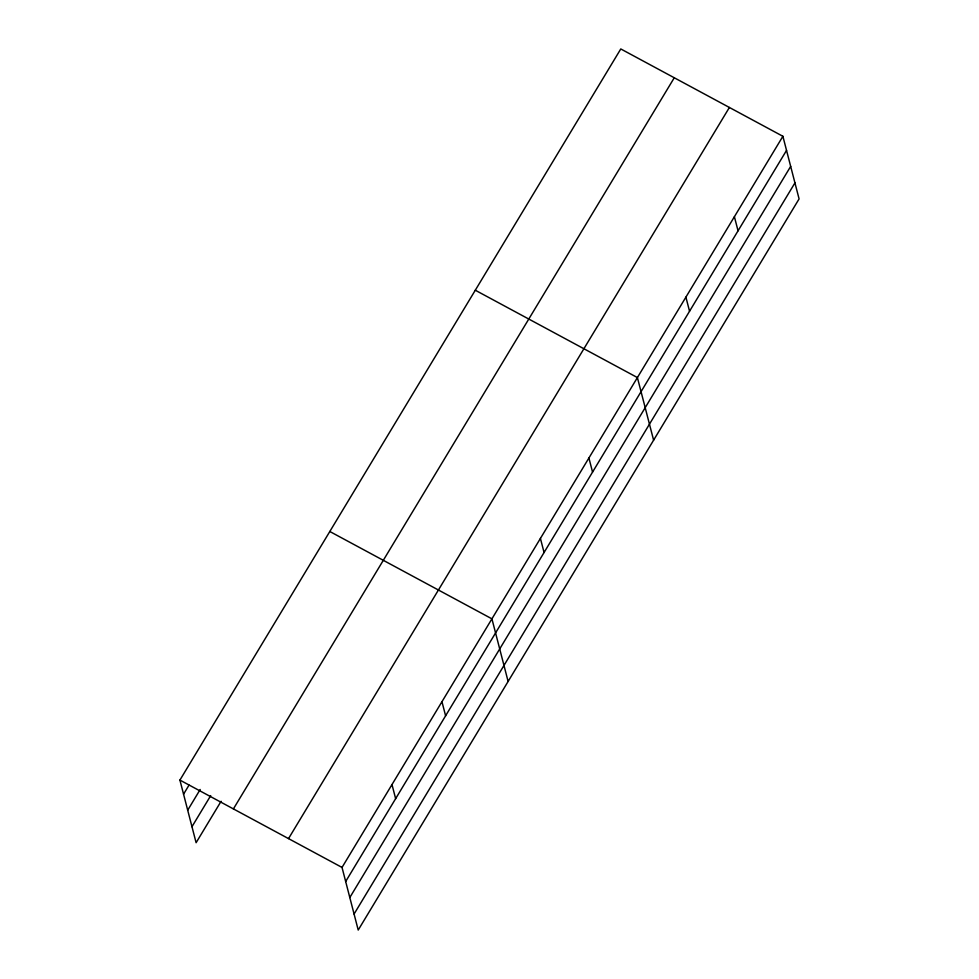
<?xml version="1.0" encoding="UTF-8"?>
<svg xmlns="http://www.w3.org/2000/svg" width="979" height="979" viewBox="0 0 979 979"><rect width="100%" height="100%" fill="white"/><g stroke="black" fill="none" stroke-linecap="round" stroke-linejoin="round"><path stroke-width="1.47" d="M221.095 801.287L196.106 842.711L179.916 780.092L620.784 48.95L782.894 136.289L799.084 198.908L358.216 930.05L342.026 867.431L782.894 136.289M183.562 794.189L189.02 785.121M187.699 810.208L200.193 789.49M191.97 826.704L210.705 795.633M233.406 808.911L674.274 77.769M288.524 838.611L729.392 107.47M345.673 881.528L786.541 150.387M349.809 897.535L790.677 166.393M354.08 914.031L794.948 182.889M475.292 290.225L637.402 377.564L653.605 440.183M329.813 531.499L491.923 618.838L508.113 681.457M179.916 780.092L342.026 867.431M734.397 216.714L738.044 230.811M685.9 297.139L689.546 311.236M588.905 457.988L592.552 472.086M540.42 538.413L544.067 552.511M441.957 701.698L445.604 715.796M391.992 784.571L395.638 798.668"/></g></svg>
